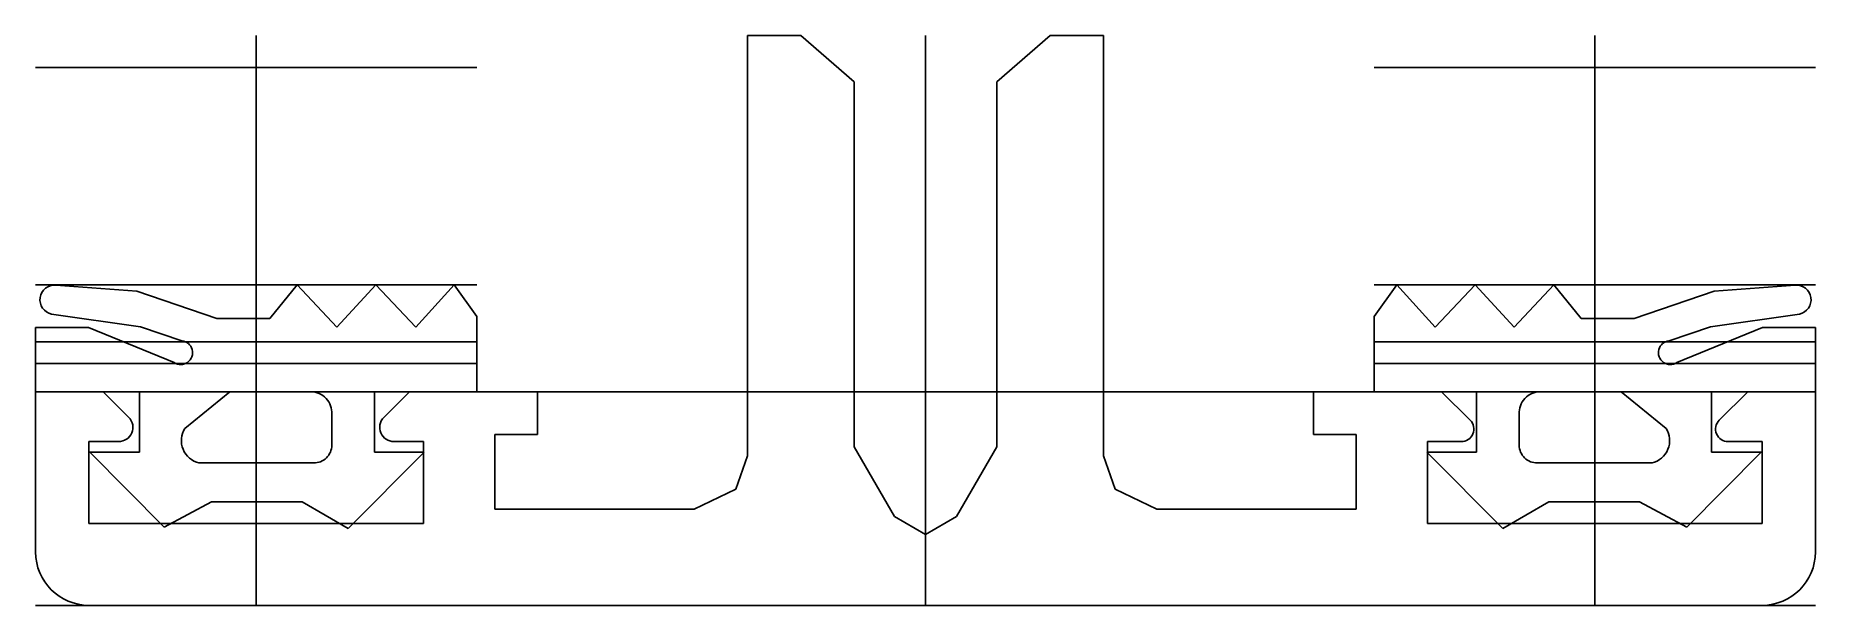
# Model space of a CAD drawing. Extents: x -25 to 25, y 0 to 16.
import ezdxf

# ---------------------------------------------------------------- set-up
doc = ezdxf.new("R2010")
doc.units = 0
doc.layers.get('0').update_dxf_attribs({"linetype": 'CONTINUOUS'})

msp = doc.modelspace()

# ---------------------------------------------------------------- linework, layer by layer
at = {"linetype": 'CONTINUOUS'}
for p, q in [((-18.8, 16), (-18.8, 0)), ((-3.5, 16), (-5, 16)), ((-5, 16), (-5, 4.2)), ((-5, 4.2), (-5, 16)), ((-5, 16), (-3.5, 16)), ((-2, 14.7), (-3.5, 16)), ((-3.5, 16), (-2, 14.7)), ((0, 0), (0, 16)), ((3.5, 16), (2, 14.7)), ((3.5, 16), (2, 14.7)), ((5, 16), (3.5, 16)), ((5, 16), (3.5, 16)), ((5, 4.2), (5, 16)), ((5, 4.2), (5, 16)), ((18.8, 0), (18.8, 16)), ((-12.6, 15.1), (-25, 15.1)), ((-18.8, 15.1), (-18.8, 2.16)), ((12.6, 15.1), (25, 15.1)), ((18.8, 15.1), (18.8, 2.16)), ((-2, 4.45), (-2, 14.7)), ((-2, 14.7), (-2, 4.45)), ((2, 14.7), (2, 4.45)), ((2, 14.7), (2, 4.45)), ((-25, 9), (-12.6, 9)), ((-12.6, 9), (-25, 9)), ((-18.8, 9), (-18.8, 6.79)), ((-17.65, 9), (-18.42, 8.06)), ((-16.54, 7.81), (-17.65, 9)), ((-15.44, 9), (-16.54, 7.81)), ((-14.32, 7.81), (-15.44, 9)), ((-13.24, 9), (-14.32, 7.81)), ((-12.6, 8.11), (-13.24, 9)), ((25, 9), (12.6, 9)), ((12.6, 9), (25, 9)), ((13.24, 9), (12.6, 8.11)), ((14.32, 7.81), (13.24, 9)), ((15.44, 9), (14.32, 7.81)), ((16.54, 7.81), (15.44, 9)), ((17.65, 9), (16.54, 7.81)), ((18.42, 8.06), (17.65, 9)), ((18.8, 9), (18.8, 6.79)), ((-22.16, 8.82), (-24.43, 8.99)), ((-19.91, 8.06), (-22.16, 8.82)), ((22.16, 8.82), (19.91, 8.06)), ((24.43, 8.99), (22.16, 8.82)), ((-24.55, 8.18), (-22.05, 7.82)), ((-18.42, 8.06), (-19.91, 8.06)), ((-12.6, 6.79), (-12.6, 8.11)), ((12.6, 8.11), (12.6, 6.79)), ((19.91, 8.06), (18.42, 8.06)), ((22.05, 7.82), (24.55, 8.18)), ((-23.51, 7.8), (-25, 7.8)), ((-25, 7.8), (-25, 6.79)), ((-21.11, 6.82), (-23.51, 7.8)), ((-22.05, 7.82), (-20.89, 7.43)), ((20.89, 7.43), (22.05, 7.82)), ((23.51, 7.8), (21.11, 6.82)), ((25, 7.8), (23.51, 7.8)), ((25, 6.79), (25, 7.8)), ((-12.6, 7.4), (-25, 7.4)), ((12.6, 7.4), (25, 7.4)), ((-12.6, 6.79), (-25, 6.79)), ((-12.6, 6.79), (-25, 6.79)), ((-25, 6.79), (-25, 6)), ((-12.6, 6.79), (-25, 6.79)), ((-25, 6.79), (-12.6, 6.79)), ((-12.6, 6), (-12.6, 6.79)), ((12.6, 6.79), (25, 6.79)), ((25, 6.79), (12.6, 6.79)), ((12.6, 6.79), (12.6, 6)), ((12.6, 6.79), (25, 6.79)), ((12.6, 6.79), (25, 6.79)), ((25, 6), (25, 6.79)), ((25, 6), (-25, 6)), ((-23.1, 6), (-25, 6)), ((-25, 6), (-25, 1.5)), ((-25, 1.5), (-25, 6)), ((-25, 6), (-23.1, 6)), ((-12.6, 6), (-25, 6)), ((-25, 6), (-22.08, 6)), ((-14.08, 6), (-23.48, 6)), ((-22.38, 5.28), (-23.1, 6)), ((-23.1, 6), (-22.38, 5.28)), ((-22.08, 6), (-20.27, 6)), ((-19.54, 6), (-22.08, 6)), ((-22.08, 6), (-22.08, 4.3)), ((-20.81, 4.97), (-19.54, 6)), ((-20.27, 6), (-17.27, 6)), ((-18.8, 6), (-18.8, 2.16)), ((-17.27, 6), (-15.5, 6)), ((-15.48, 6), (-17.27, 6)), ((-15.5, 6), (-12.6, 6)), ((-15.48, 4.3), (-15.48, 6)), ((-14.5, 6), (-15.22, 5.28)), ((-15.22, 5.28), (-14.5, 6)), ((-10.9, 6), (-14.5, 6)), ((-14.5, 6), (-10.9, 6)), ((-10.9, 4.8), (-10.9, 6)), ((-10.9, 6), (-10.9, 4.8)), ((14.5, 6), (10.9, 6)), ((10.9, 6), (10.9, 4.8)), ((10.9, 6), (10.9, 4.8)), ((14.5, 6), (10.9, 6)), ((12.6, 6), (25, 6)), ((12.6, 6), (15.5, 6)), ((14.08, 6), (23.48, 6)), ((15.3, 5.2), (14.5, 6)), ((15.3, 5.2), (14.5, 6)), ((17.27, 6), (15.48, 6)), ((15.48, 6), (15.48, 4.3)), ((15.5, 6), (17.27, 6)), ((17.27, 6), (20.27, 6)), ((18.8, 6), (18.8, 2.16)), ((22.08, 6), (19.54, 6)), ((19.54, 6), (20.81, 4.97)), ((20.27, 6), (22.08, 6)), ((22.08, 6), (25, 6)), ((22.08, 4.3), (22.08, 6)), ((23.1, 6), (22.3, 5.2)), ((23.1, 6), (22.3, 5.2)), ((25, 6), (23.1, 6)), ((25, 6), (23.1, 6)), ((25, 1.5), (25, 6)), ((25, 1.5), (25, 6)), ((-16.68, 5.37), (-16.68, 4.5)), ((16.68, 4.5), (16.68, 5.37)), ((-23.5, 2.3), (-23.5, 4.6)), ((-23.5, 4.6), (-22.67, 4.6)), ((-22.67, 4.6), (-23.5, 4.6)), ((-23.5, 4.6), (-23.5, 2.3)), ((-14.93, 4.6), (-14.1, 4.6)), ((-14.1, 4.6), (-14.93, 4.6)), ((-14.1, 4.6), (-14.1, 2.3)), ((-14.1, 2.3), (-14.1, 4.6)), ((-12.1, 2.7), (-12.1, 4.8)), ((-12.1, 4.8), (-10.9, 4.8)), ((-10.9, 4.8), (-12.1, 4.8)), ((-12.1, 4.8), (-12.1, 2.7)), ((10.9, 4.8), (12.1, 4.8)), ((10.9, 4.8), (12.1, 4.8)), ((12.1, 4.8), (12.1, 2.7)), ((12.1, 4.8), (12.1, 2.7)), ((14.1, 2.3), (14.1, 4.6)), ((14.1, 4.6), (15.05, 4.6)), ((14.1, 4.6), (15.05, 4.6)), ((14.1, 2.3), (14.1, 4.6)), ((22.55, 4.6), (23.5, 4.6)), ((22.55, 4.6), (23.5, 4.6)), ((23.5, 4.6), (23.5, 2.3)), ((23.5, 4.6), (23.5, 2.3)), ((-22.08, 4.3), (-23.48, 4.3)), ((-23.48, 4.3), (-21.39, 2.2)), ((-17.19, 4), (-20.41, 4)), ((-16.22, 2.16), (-14.08, 4.3)), ((-14.08, 4.3), (-15.48, 4.3)), ((-5, 4.2), (-5.33, 3.26)), ((-5.33, 3.26), (-5, 4.2)), ((-0.87, 2.5), (-2, 4.45)), ((-2, 4.45), (-0.87, 2.5)), ((2, 4.45), (0.87, 2.5)), ((2, 4.45), (0.87, 2.5)), ((5.33, 3.26), (5, 4.2)), ((5.33, 3.26), (5, 4.2)), ((15.48, 4.3), (14.08, 4.3)), ((14.08, 4.3), (16.22, 2.16)), ((20.41, 4), (17.19, 4)), ((21.39, 2.2), (23.48, 4.3)), ((23.48, 4.3), (22.08, 4.3)), ((-5.33, 3.26), (-6.5, 2.7)), ((-6.5, 2.7), (-5.33, 3.26)), ((6.5, 2.7), (5.33, 3.26)), ((6.5, 2.7), (5.33, 3.26)), ((-21.39, 2.2), (-20.06, 2.91)), ((-20.06, 2.91), (-17.51, 2.91)), ((-17.51, 2.91), (-16.22, 2.16)), ((-6.5, 2.7), (-12.1, 2.7)), ((-12.1, 2.7), (-6.5, 2.7)), ((0, 1.99), (-0.87, 2.5)), ((-0.87, 2.5), (0, 1.99)), ((0.87, 2.5), (0, 1.99)), ((0.87, 2.5), (0, 1.99)), ((12.1, 2.7), (6.5, 2.7)), ((12.1, 2.7), (6.5, 2.7)), ((16.22, 2.16), (17.51, 2.91)), ((17.51, 2.91), (20.06, 2.91)), ((20.06, 2.91), (21.39, 2.2)), ((-14.1, 2.3), (-23.5, 2.3)), ((-23.5, 2.3), (-14.1, 2.3)), ((23.5, 2.3), (14.1, 2.3)), ((23.5, 2.3), (14.1, 2.3)), ((-25, 0), (25, 0)), ((-23.5, 0), (23.5, 0)), ((-23.5, 0), (23.5, 0))]:
    msp.add_line(p, q, dxfattribs=at)
for centre, radius, start, end in [((-24.468, 8.582), 0.41, 84.6202, 258.5259), ((24.468, 8.582), 0.41, 281.4741, 95.3798), ((-20.924, 7.097), 0.334, 236.117, 84.2188), ((20.924, 7.097), 0.334, 95.7812, 303.883), ((-17.269, 5.41), 0.59, 356.1124, 90.1318), ((17.269, 5.41), 0.59, 89.8682, 183.8876), ((-22.666, 5), 0.4, 269.3746, 44.4318), ((-22.666, 5), 0.4, 269.3746, 44.4318), ((-14.934, 5), 0.4, 135.5682, 270.6254), ((-14.934, 5), 0.4, 135.5682, 270.6254), ((15.055, 4.95), 0.35, 269.1669, 45.5933), ((15.055, 4.95), 0.35, 269.1669, 45.5933), ((22.545, 4.95), 0.35, 134.4067, 270.8331), ((22.545, 4.95), 0.35, 134.4067, 270.8331), ((-20.255, 4.631), 0.65, 148.5957, 256.224), ((-17.18, 4.5), 0.5, 268.854, 0.0115), ((17.18, 4.5), 0.5, 179.9885, 271.146), ((20.255, 4.631), 0.65, 283.776, 31.4043), ((-23.5, 1.5), 1.5, 180, 270), ((-23.5, 1.5), 1.5, 180, 270), ((23.5, 1.5), 1.5, 270, 0), ((23.5, 1.5), 1.5, 270, 0)]:
    msp.add_arc(centre, radius, start, end, dxfattribs=at)

doc.saveas('drawing.dxf')
